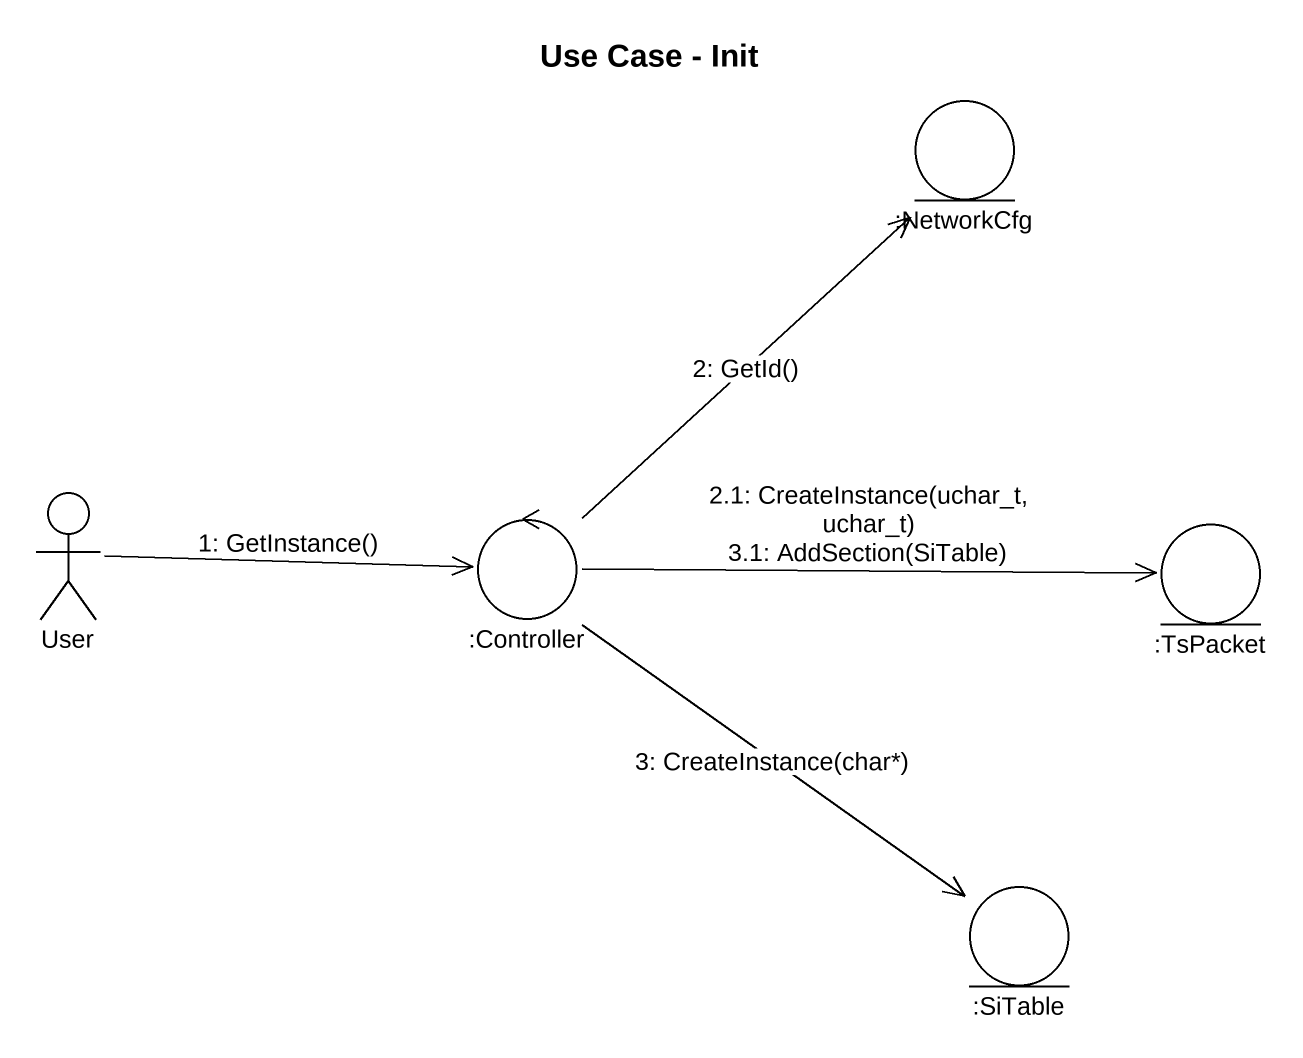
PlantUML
@startuml
title Use Case - Init
entity ":NetworkCfg" as NetworkCfg
actor User
control ":Controller" as Controller
entity ":TsPacket" as TsPacket
entity ":SiTable" as SiTable
User -right-> Controller : 1: GetInstance()
Controller -up-> NetworkCfg : 2: GetId()
Controller -right-> TsPacket : 2.1: CreateInstance(uchar_t, uchar_t)\n3.1: AddSection(SiTable)
Controller --> SiTable : 3: CreateInstance(char*)
@enduml
